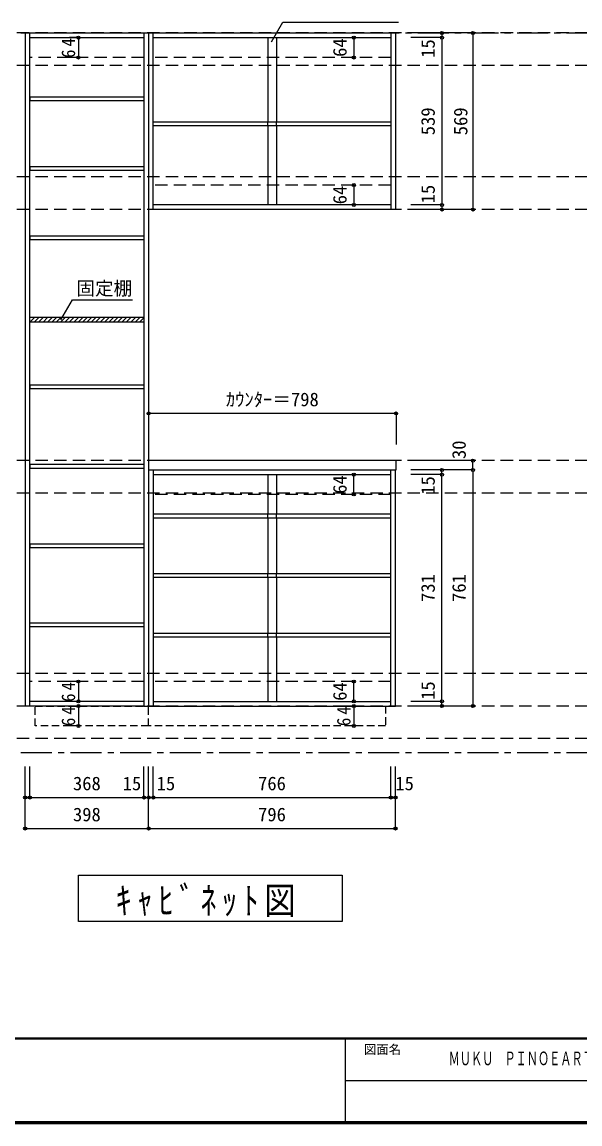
# Model space of a CAD drawing. Units: millimetres at full size, sheet at 1:20; some dimension numbers follow another scale. Extents: x -3893 to 3907, y -2871 to 2783.
# Drawn here: x -1036 to 763, y -2803 to 748 of the extents above; entities that cross this region are included whole.
import ezdxf
from ezdxf.enums import TextEntityAlignment as Align

# ---------------------------------------------------------------- set-up
doc = ezdxf.new("R2010")
doc.units = ezdxf.units.MM
doc.header["$LTSCALE"] = 20
doc.header["$PDMODE"] = 32
doc.header["$PDSIZE"] = 10
for name, pattern in [('CHAIN1', [8, 5, -1, 1, -1]), ('DASHED1', [1.8, 1.2, -0.6]), ('DASHED2', [3, 2, -1])]:
    doc.linetypes.add(name, pattern=pattern)
for name, color, linetype in [('0-1_本体', 2, 'Continuous'), ('0-4_棚', 2, 'Continuous'), ('0-6_桟木', 3, 'Continuous'), ('0-7_', 7, 'Continuous'), ('0-9_', 7, 'DASHED1'), ('0-A_文字', 7, 'Continuous'), ('0-B_寸法', 7, 'Continuous'), ('0-C_ハッチ', 4, 'Continuous'), ('F-1_枠', 6, 'Continuous'), ('F-A_文字', 7, 'Continuous')]:
    doc.layers.add(name, color=color, linetype=linetype)
doc.styles.add('HG明朝B', font='')
doc.styles.add('ＭＳ ゴシック', font='')
doc.styles.get('HG明朝B').set_extended_font_data('HG明朝B')
doc.styles.get('ＭＳ ゴシック').set_extended_font_data('MS Gothic')

msp = doc.modelspace()

# ---------------------------------------------------------------- linework, layer by layer
at = {"layer": '0-1_本体', "color": 3}
for p, q in [((-1025.7, 712.33), (-1025.7, -1456.67)), ((-1025.7, 712.33), (-627.7, 712.33)), ((-1010.7, -1456.67), (-1010.7, 712.33)), ((-642.7, 712.33), (-642.7, -1456.67)), ((-627.7, 712.33), (-627.7, -1456.67)), ((-612.7, 143.33), (-612.7, 712.33)), ((153.3, 712.33), (153.3, 143.33)), ((-1010.7, 697.33), (-642.7, 697.33)), ((-612.7, 697.33), (153.3, 697.33)), ((153.3, 158.33), (-612.7, 158.33)), ((-612.7, -695.67), (-612.7, -1456.67)), ((153.3, -1456.67), (153.3, -695.67)), ((168.3, -1456.67), (168.3, -695.67)), ((-612.7, -710.67), (153.3, -710.67)), ((-642.7, -1441.67), (-1010.7, -1441.67)), ((-612.7, -1441.67), (153.3, -1441.67)), ((-1010.7, -1456.67), (-1025.7, -1456.67)), ((-642.7, -1456.67), (-1010.7, -1456.67)), ((-642.7, -1456.67), (-627.7, -1456.67)), ((-627.7, -1456.67), (168.3, -1456.67))]:
    msp.add_line(p, q, dxfattribs=at)
at = {"layer": '0-1_本体', "color": 7, "linetype": 'DASHED2'}
for p, q in [((-642.7, 633.33), (-1010.7, 633.33)), ((-642.7, -1377.67), (-1010.7, -1377.67))]:
    msp.add_line(p, q, dxfattribs=at)
at = {"layer": '0-1_本体', "color": 3}
msp.add_lwpolyline([(-627.7, 712.33), (168.3, 712.33), (168.3, 143.33), (-627.7, 143.33)], dxfattribs=at)
at = {"layer": '0-4_棚', "color": 3}
for p, q in [((-1010.7, 506.33), (-642.7, 506.33)), ((-1010.7, 506.33), (-1010.7, 494.33)), ((-1010.7, 494.33), (-642.7, 494.33)), ((-612.7, 426.33), (153.3, 426.33)), ((-612.7, 414.33), (153.3, 414.33)), ((-1010.7, 282.33), (-642.7, 282.33)), ((-1010.7, 282.33), (-1010.7, 270.33)), ((-1010.7, 270.33), (-642.7, 270.33)), ((-1010.7, 58.33), (-642.7, 58.33)), ((-1010.7, 58.33), (-1010.7, 46.33)), ((-1010.7, 46.33), (-642.7, 46.33)), ((-642.7, -204.67), (-1010.7, -204.67)), ((-642.7, -219.67), (-1010.7, -219.67)), ((-1010.7, -421.67), (-642.7, -421.67)), ((-1010.7, -421.67), (-1010.7, -433.67)), ((-1010.7, -433.67), (-642.7, -433.67)), ((-1010.7, -677.67), (-642.7, -677.67)), ((-1010.7, -677.67), (-1010.7, -689.67)), ((-1010.7, -689.67), (-642.7, -689.67)), ((-612.7, -837.69), (153.3, -837.69)), ((-612.7, -849.69), (153.3, -849.69)), ((-1010.7, -933.67), (-642.7, -933.67)), ((-1010.7, -933.67), (-1010.7, -945.67)), ((-1010.7, -945.67), (-642.7, -945.67)), ((-612.7, -1029.69), (153.3, -1029.69)), ((-612.7, -1041.69), (153.3, -1041.69)), ((-642.7, -1189.67), (-1010.7, -1189.67)), ((-642.7, -1201.67), (-1010.7, -1201.67)), ((-612.7, -1221.69), (153.3, -1221.69)), ((-612.7, -1233.69), (153.3, -1233.69))]:
    msp.add_line(p, q, dxfattribs=at)
msp.add_lwpolyline([(-627.7, -695.67), (170.3, -695.67), (170.3, -665.67), (-627.7, -665.67)], close=True, dxfattribs=at)
at = {"layer": '0-6_桟木', "color": 7, "linetype": 'DASHED2'}
for p, q in [((153.3, 633.33), (-612.7, 633.33)), ((153.3, 222.33), (-612.7, 222.33)), ((153.3, -774.67), (-612.7, -774.67)), ((153.3, -1377.67), (-612.7, -1377.67))]:
    msp.add_line(p, q, dxfattribs=at)
at = {"layer": '0-7_'}
for p, q in [((-243.7, 697.33), (-243.7, 426.33)), ((-215.7, 697.33), (-215.7, 426.33)), ((-243.7, 414.33), (-243.7, 158.33)), ((-215.7, 414.33), (-215.7, 158.33)), ((-243.7, -710.67), (-243.7, -837.69)), ((-215.7, -710.67), (-215.7, -837.69)), ((-243.7, -849.69), (-243.7, -1029.69)), ((-215.7, -849.69), (-215.7, -1029.69)), ((-243.7, -1041.69), (-243.7, -1221.69)), ((-215.7, -1041.69), (-215.7, -1221.69)), ((-243.7, -1233.69), (-243.7, -1441.67)), ((-215.7, -1233.69), (-215.7, -1441.67))]:
    msp.add_line(p, q, dxfattribs=at)
at = {"layer": '0-7_', "linetype": 'DASHED1'}
for p, q in [((-243.7, 414.33), (-243.7, 426.33)), ((-215.7, 414.33), (-215.7, 426.33)), ((-243.7, -849.69), (-243.7, -837.69)), ((-215.7, -849.69), (-215.7, -837.69)), ((-243.7, -1041.69), (-243.7, -1029.69)), ((-215.7, -1041.69), (-215.7, -1029.69)), ((-243.7, -1233.69), (-243.7, -1221.69)), ((-215.7, -1233.69), (-215.7, -1221.69))]:
    msp.add_line(p, q, dxfattribs=at)
at = {"layer": '0-9_'}
for p, q in [((-993.7, -1456.67), (-627.7, -1456.67)), ((-993.7, -1520.67), (-993.7, -1456.67)), ((-627.7, -1456.67), (136.3, -1456.67)), ((-627.7, -1520.67), (-627.7, -1456.67)), ((-627.7, -1520.67), (-993.7, -1520.67))]:
    msp.add_line(p, q, dxfattribs=at)
msp.add_lwpolyline([(136.3, -1456.67), (136.3, -1520.67), (-627.7, -1520.67)], dxfattribs=at)
at = {"layer": '0-A_文字'}
for p, q in [((-231.72, 683.79), (-194.85, 747.63)), ((-194.85, 747.63), (178.29, 747.63)), ((-910.5, -211.68), (-873.64, -147.83)), ((-873.64, -147.83), (-679.66, -147.83)), ((-853.7, -2151.17), (-853.7, -2001.17)), ((-853.7, -2001.17), (-3.7, -2001.17)), ((-3.7, -2001.17), (-3.7, -2151.17)), ((-3.7, -2151.17), (-853.7, -2151.17))]:
    msp.add_line(p, q, dxfattribs=at)
at = {"layer": '0-A_文字', "linetype": 'CHAIN1'}
for p, q in [((-3119.7, 712.33), (3067.4, 712.33)), ((-3119.7, -1606.67), (3067.4, -1606.67))]:
    msp.add_line(p, q, dxfattribs=at)
at = {"layer": '0-B_寸法', "color": 4, "linetype": 'DASHED2'}
for p, q in [((3067.4, 712.33), (-3119.7, 712.33)), ((3067.4, 607.33), (-3119.7, 607.33)), ((3067.4, 248.33), (-3119.7, 248.33)), ((3067.4, 143.33), (-3119.7, 143.33)), ((3067.4, -665.67), (-3119.7, -665.67)), ((3067.4, -770.67), (-3119.7, -770.67)), ((3067.4, -1351.67), (-3119.7, -1351.67)), ((3067.4, -1456.67), (-3119.7, -1456.67)), ((3067.4, -1561.67), (-3119.7, -1561.67))]:
    msp.add_line(p, q, dxfattribs=at)
at = {"layer": '0-B_寸法', "color": 4}
for p, q in [((418.3, 712.33), (218.3, 712.33)), ((318.3, 712.33), (318.3, 143.33)), ((418.3, 712.33), (418.3, 143.33)), ((-854.01, 697.33), (-883.25, 697.33)), ((-854.01, 697.33), (-854.01, 633.33)), ((34.07, 697.33), (31.09, 697.33)), ((34.07, 697.33), (34.07, 633.33)), ((318.3, 697.33), (218.3, 697.33)), ((-854.01, 633.33), (-883.25, 633.33)), ((34.07, 633.33), (31.09, 633.33)), ((34.07, 222.33), (31.09, 222.33)), ((34.07, 222.33), (34.07, 158.33)), ((34.07, 158.33), (31.09, 158.33)), ((318.3, 158.33), (218.3, 158.33)), ((418.3, 143.33), (218.3, 143.33)), ((318.3, 143.33), (218.3, 143.33)), ((170.3, -513.67), (-627.7, -513.67)), ((-627.7, -513.67), (-627.7, -613.67)), ((170.3, -513.67), (170.3, -613.67)), ((418.3, -665.67), (218.3, -665.67)), ((418.3, -695.67), (418.3, -665.67)), ((418.3, -695.67), (218.3, -695.67)), ((418.3, -695.67), (218.3, -695.67)), ((318.3, -710.67), (318.3, -695.67)), ((418.3, -695.67), (418.3, -1456.67)), ((34.07, -710.67), (31.09, -710.67)), ((34.07, -774.67), (34.07, -710.67)), ((318.3, -710.67), (218.3, -710.67)), ((318.3, -1441.67), (318.3, -710.67)), ((34.07, -774.67), (31.09, -774.67)), ((-854.01, -1377.67), (-883.25, -1377.67)), ((-854.01, -1377.67), (-854.01, -1441.67)), ((34.07, -1377.67), (31.09, -1377.67)), ((34.07, -1441.67), (34.07, -1377.67)), ((-854.01, -1441.67), (-883.25, -1441.67)), ((34.07, -1441.67), (31.09, -1441.67)), ((318.3, -1441.67), (218.3, -1441.67)), ((318.3, -1456.67), (318.3, -1441.67)), ((-854.01, -1456.67), (-883.25, -1456.67)), ((-854.01, -1456.67), (-854.01, -1520.67)), ((34.07, -1456.67), (4.83, -1456.67)), ((34.07, -1456.67), (34.07, -1520.67)), ((318.3, -1456.67), (218.3, -1456.67)), ((418.3, -1456.67), (318.3, -1456.67)), ((-854.01, -1520.67), (-883.25, -1520.67)), ((34.07, -1520.67), (4.83, -1520.67)), ((-1025.7, -1851.17), (-1025.7, -1651.17)), ((-1010.7, -1751.17), (-1010.7, -1651.17)), ((-642.7, -1751.17), (-642.7, -1651.17)), ((-627.7, -1851.17), (-627.7, -1651.17)), ((-612.7, -1751.17), (-612.7, -1651.17)), ((153.3, -1751.17), (153.3, -1651.17)), ((168.3, -1851.17), (168.3, -1651.17)), ((-1025.7, -1751.17), (-1010.7, -1751.17)), ((-1010.7, -1751.17), (-642.7, -1751.17)), ((-642.7, -1751.17), (-627.7, -1751.17)), ((-627.7, -1751.17), (168.3, -1751.17)), ((-1025.7, -1851.17), (-627.7, -1851.17)), ((-627.7, -1851.17), (168.3, -1851.17))]:
    msp.add_line(p, q, dxfattribs=at)
at = {"layer": '0-B_寸法'}
for p in [(318.3, 712.33), (418.3, 712.33), (-854.01, 697.33), (34.07, 697.33), (318.3, 697.33), (-854.01, 633.33), (34.07, 633.33), (34.07, 222.33), (34.07, 158.33), (318.3, 158.33), (318.3, 143.33), (418.3, 143.33), (-627.7, -513.67), (170.3, -513.67), (418.3, -665.67), (34.07, -710.67), (318.3, -695.67), (318.3, -710.67), (418.3, -695.67), (418.3, -695.67), (34.07, -774.67), (-854.01, -1377.67), (34.07, -1377.67), (-854.01, -1441.67), (-854.01, -1456.67), (34.07, -1441.67), (34.07, -1456.67), (318.3, -1441.67), (318.3, -1456.67), (418.3, -1456.67), (-854.01, -1520.67), (34.07, -1520.67), (-1025.7, -1751.17), (-1010.7, -1751.17), (-642.7, -1751.17), (-627.7, -1751.17), (-612.7, -1751.17), (153.3, -1751.17), (168.3, -1751.17), (-1025.7, -1851.17), (-627.7, -1851.17), (168.3, -1851.17)]:
    msp.add_point(p, dxfattribs=at)
at = {"layer": '0-C_ハッチ'}
for p, q in [((-1010.7, -205.52), (-1009.85, -204.67)), ((-1010.7, -219.67), (-995.7, -204.67)), ((-996.56, -219.67), (-981.56, -204.67)), ((-982.42, -219.67), (-967.42, -204.67)), ((-968.28, -219.67), (-953.28, -204.67)), ((-954.14, -219.67), (-939.14, -204.67)), ((-939.99, -219.67), (-924.99, -204.67)), ((-925.85, -219.67), (-910.85, -204.67)), ((-911.71, -219.67), (-896.71, -204.67)), ((-897.57, -219.67), (-882.57, -204.67)), ((-883.42, -219.67), (-868.42, -204.67)), ((-869.28, -219.67), (-854.28, -204.67)), ((-855.14, -219.67), (-840.14, -204.67)), ((-841, -219.67), (-826, -204.67)), ((-826.86, -219.67), (-811.86, -204.67)), ((-812.71, -219.67), (-797.71, -204.67)), ((-798.57, -219.67), (-783.57, -204.67)), ((-784.43, -219.67), (-769.43, -204.67)), ((-770.29, -219.67), (-755.29, -204.67)), ((-756.15, -219.67), (-741.15, -204.67)), ((-742, -219.67), (-727, -204.67)), ((-727.86, -219.67), (-712.86, -204.67)), ((-713.72, -219.67), (-698.72, -204.67)), ((-699.58, -219.67), (-684.58, -204.67)), ((-685.43, -219.67), (-670.43, -204.67)), ((-671.29, -219.67), (-656.29, -204.67)), ((-657.15, -219.67), (-642.15, -204.67)), ((-643.01, -219.67), (-642.7, -219.36))]:
    msp.add_line(p, q, dxfattribs=at)
at = {"layer": 'F-1_枠'}
for p, q in [((3906.61, -2526.67), (-3893.39, -2526.67)), ((3906.61, -2530), (-3893.39, -2530)), ((6.61, -2530), (6.61, -2796.67)), ((6.61, -2663.33), (3899.95, -2663.34)), ((3906.61, -2796.67), (-3893.39, -2796.67)), ((3906.61, -2800), (-3893.39, -2800)), ((3906.61, -2803.33), (-3893.39, -2803.33))]:
    msp.add_line(p, q, dxfattribs=at)

# ---------------------------------------------------------------- texts
at = {"layer": '0-A_文字', "style": 'ＭＳ ゴシック'}
msp.add_text('固定棚', height=43.99, dxfattribs=at).set_placement((-860.5, -145.7), align=Align.BOTTOM_LEFT)
at = {"layer": '0-A_文字', "insert": (-733.7, -2136.17), "char_height": 87.98, "attachment_point": 7, "style": 'ＭＳ ゴシック'}
msp.add_mtext('\\T1.34;\\W0.85;ｷｬﾋﾞﾈｯﾄ図', dxfattribs=at)
at = {"layer": '0-B_寸法', "style": 'ＭＳ ゴシック'}
for s, p in [('64', (24.07, 635.33)), ('15', (308.3, 632.33)), ('539', (308.3, 382.83)), ('569', (413.51, 382.83)), ('64', (24.07, 160.33)), ('15', (308.3, 163.33)), ('30', (408.3, -660.67)), ('64', (24.07, -772.67)), ('15', (308.3, -775.67)), ('731', (308.3, -1121.17)), ('761', (408.3, -1121.17)), ('64', (24.07, -1439.67)), ('15', (308.3, -1436.67))]:
    msp.add_text(s, height=43.99, rotation=90, dxfattribs=at).set_placement(p, align=Align.BOTTOM_LEFT)
for s, p in [('ｶｳﾝﾀｰ＝798', (-378.7, -503.67)), ('368', (-871.7, -1741.17)), ('15', (-711.26, -1741.17)), ('15', (-601.78, -1741.17)), ('766', (-274.7, -1741.17)), ('15', (167.95, -1741.17)), ('398', (-871.7, -1841.17)), ('796', (-274.7, -1841.17))]:
    msp.add_text(s, height=43.99, dxfattribs=at).set_placement(p, align=Align.BOTTOM_LEFT)
at = {"layer": '0-B_寸法', "char_height": 43.99, "attachment_point": 7, "rotation": 90, "style": 'ＭＳ ゴシック'}
for insert in [(-864.01, 632), (-864.01, -1443), (-864.01, -1521.17), (24.07, -1521.17)]:
    msp.add_mtext('\\T1.36;\\W0.9;64', dxfattribs=dict(at, insert=insert))
at = {"layer": 'F-A_文字', "style": 'ＭＳ ゴシック'}
msp.add_text('図面名', height=29.33, dxfattribs=at).set_placement((66.61, -2586.67), align=Align.BOTTOM_LEFT)
at = {"layer": 'F-A_文字', "style": 'HG明朝B', "width": 0.6}
msp.add_text('ＭＵＫＵ\u3000ＰＩＮＯＥＡＲＴＨ', height=43.99, dxfattribs=at).set_placement((339.95, -2627.19), align=Align.BOTTOM_LEFT)

doc.saveas('drawing.dxf')
